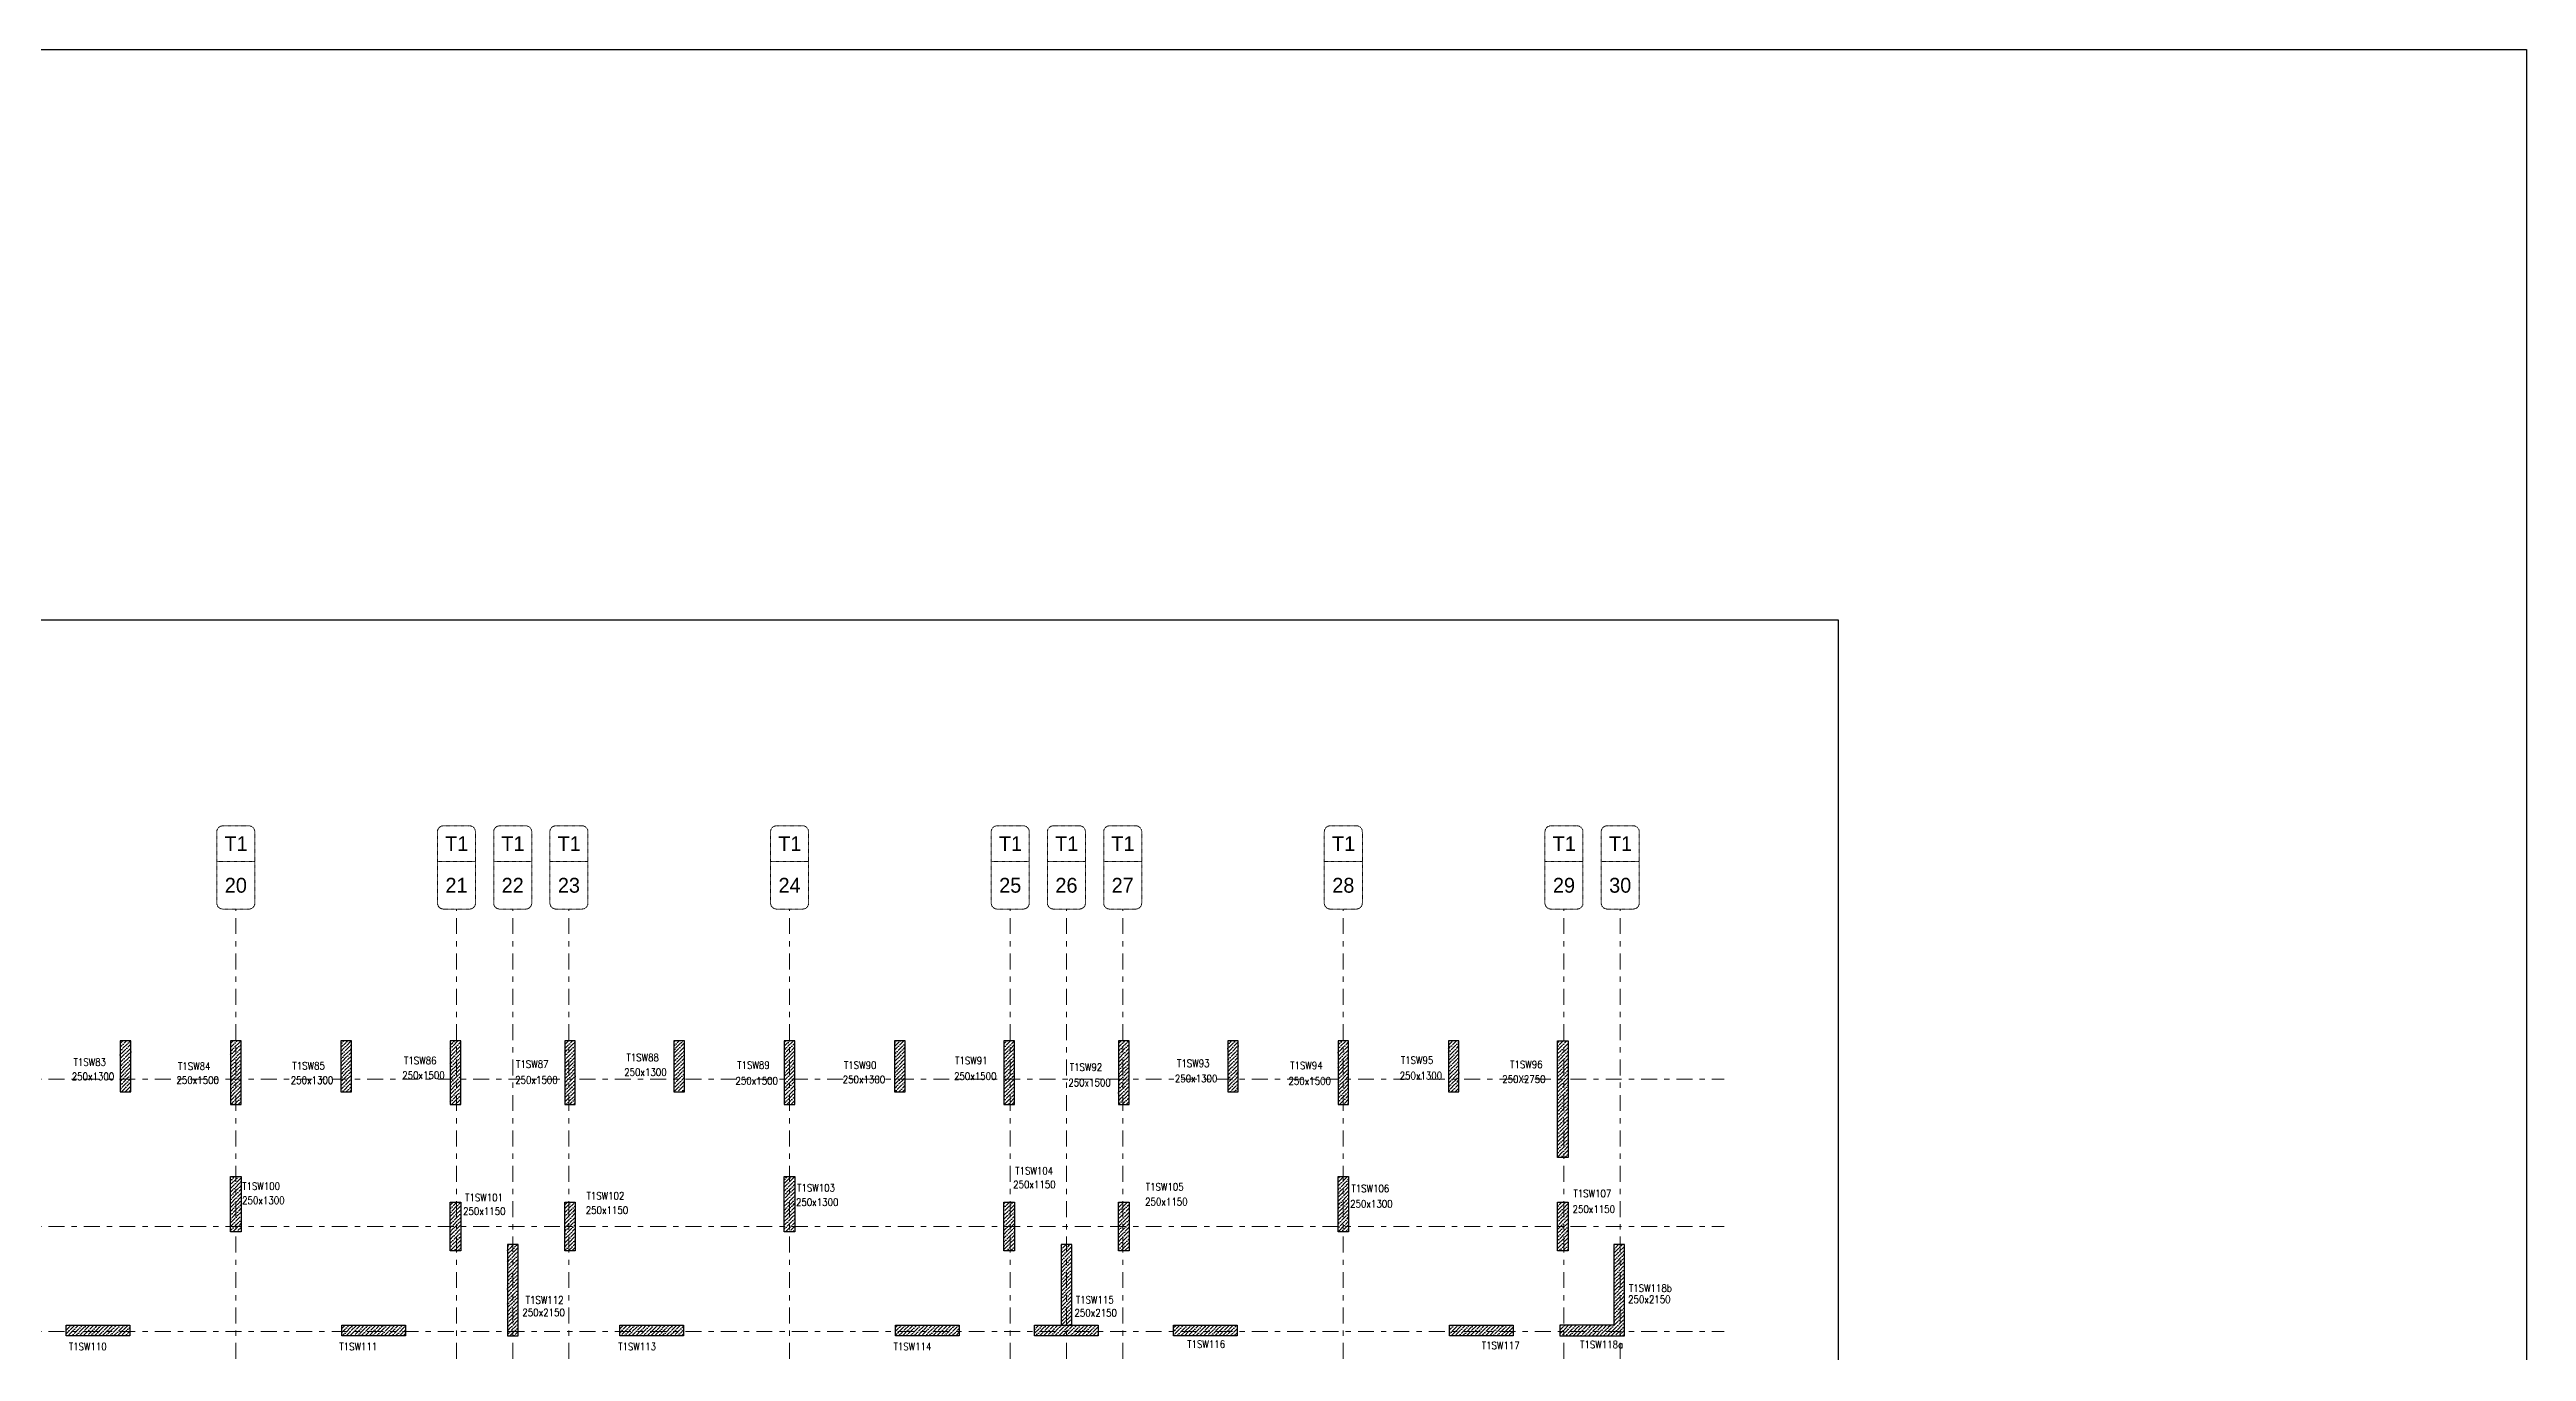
# Model space of a CAD drawing. Header units: millimetres. Extents: x 1078357 to 1340092, y -4684019 to -4550360.
# Drawn here: x 1281719 to 1340092, y -4581029 to -4550360 of the extents above; entities that cross this region are included whole.
import ezdxf
from ezdxf.enums import TextEntityAlignment as Align

# ---------------------------------------------------------------- set-up
doc = ezdxf.new("R2010")
doc.units = ezdxf.units.MM
doc.linetypes.add('CENTER', pattern=[2, 1.25, -0.25, 0.25, -0.25])
doc.linetypes.add('DGN STYLE 7', pattern=[8.34, 3.75, -1.67, 1.25, -1.67])
for name, color, linetype, lineweight in [('A-_ANOTGRID_E-', 8, 'DGN STYLE 7', 13), ('Boundary', 40, 'Continuous', 30), ('GRID LINE', 8, 'Continuous', 0), ('Grid-Column-boundary', 12, 'Continuous', 30), ('S-COL-IDEN', 30, 'Continuous', 25)]:
    doc.layers.add(name, color=color, linetype=linetype, lineweight=lineweight)
doc.layers.add('S-COL_STOP', color=12, linetype='Continuous')
doc.styles.add('ROMANS', font='romans.shx', dxfattribs={"width": 0.85})
doc.styles.get("Standard").update_dxf_attribs({"font": 'Adani Regular.ttf', "height": 500})
pattern_1 = [(45, (2236684.96, -9406181.02), (33.67596045, 123.4785217), [158.75, -31.75, 0, -31.75])]

# ---------------------------------------------------------------- blocks, each defined once
blk = doc.blocks.new('Tower grid nomenclature-ex')
at = {"layer": 'A-_ANOTGRID_E-'}
blk.add_lwpolyline([(-1250, -600), (1750, -600, 0.4142136), (2000, -350), (2000, 750, 0.4142136), (1750, 1000), (-1250, 1000, 0.4142136), (-1500, 750), (-1500, -350, 0.4142136)], format="xyb", close=True, dxfattribs=at)
blk.add_lwpolyline([(0, 1000), (0, -600)], dxfattribs=at)
at = {"layer": 'A-_ANOTGRID_E-', "flags": 8}
for p in [(-1235, 400), (1788, 400)]:
    blk.add_attdef('GRID', text='', height=625, dxfattribs=at).set_placement(p, align=Align.MIDDLE_CENTER)

msp = doc.modelspace()

# ---------------------------------------------------------------- hatches: boundary and pattern name
at = {"layer": 'S-COL_STOP', "lineweight": 25}
h = msp.add_hatch(dxfattribs=at)
h.set_pattern_fill('ANSI36', color=8, scale=20)
h.set_pattern_definition(pattern_1)
h.paths.add_polyline_path([(1283384.5, -4574911.6), (1283634.5, -4574911.6), (1283634.5, -4573711.6), (1283384.5, -4573711.6)])
h = msp.add_hatch(dxfattribs=at)
h.set_pattern_fill('ANSI36', color=8, scale=20)
h.set_pattern_definition(pattern_1)
h.paths.add_polyline_path([(1285984.5, -4575211.5), (1286234.5, -4575211.5), (1286234.5, -4573711.6), (1285984.5, -4573711.6)])
h = msp.add_hatch(dxfattribs=at)
h.set_pattern_fill('ANSI36', color=8, scale=20)
h.set_pattern_definition(pattern_1)
h.paths.add_polyline_path([(1288584.5, -4574911.6), (1288834.5, -4574911.6), (1288834.5, -4573711.6), (1288584.5, -4573711.6)])
h = msp.add_hatch(dxfattribs=at)
h.set_pattern_fill('ANSI36', color=8, scale=20)
h.set_pattern_definition(pattern_1)
h.paths.add_polyline_path([(1291159.5, -4575211.5), (1291409.5, -4575211.5), (1291409.5, -4573711.6), (1291159.5, -4573711.6)])
h = msp.add_hatch(dxfattribs=at)
h.set_pattern_fill('ANSI36', color=8, scale=20)
h.set_pattern_definition(pattern_1)
h.paths.add_polyline_path([(1293859.5, -4575211.5), (1294109.5, -4575211.5), (1294109.5, -4573711.6), (1293859.5, -4573711.6)])
h = msp.add_hatch(dxfattribs=at)
h.set_pattern_fill('ANSI36', color=8, scale=20)
h.set_pattern_definition(pattern_1)
h.paths.add_polyline_path([(1296434.5, -4574911.6), (1296684.5, -4574911.6), (1296684.5, -4573711.6), (1296434.5, -4573711.6)])
h = msp.add_hatch(dxfattribs=at)
h.set_pattern_fill('ANSI36', color=8, scale=20)
h.set_pattern_definition(pattern_1)
h.paths.add_polyline_path([(1299034.5, -4575211.5), (1299284.5, -4575211.5), (1299284.5, -4573711.6), (1299034.5, -4573711.6)])
h = msp.add_hatch(dxfattribs=at)
h.set_pattern_fill('ANSI36', color=8, scale=20)
h.set_pattern_definition(pattern_1)
h.paths.add_polyline_path([(1301634.5, -4574911.6), (1301884.5, -4574911.6), (1301884.5, -4573711.6), (1301634.5, -4573711.6)])
h = msp.add_hatch(dxfattribs=at)
h.set_pattern_fill('ANSI36', color=8, scale=20)
h.set_pattern_definition(pattern_1)
h.paths.add_polyline_path([(1304209.5, -4575211.5), (1304459.5, -4575211.5), (1304459.5, -4573711.6), (1304209.5, -4573711.6)])
h = msp.add_hatch(dxfattribs=at)
h.set_pattern_fill('ANSI36', color=8, scale=20)
h.set_pattern_definition(pattern_1)
h.paths.add_polyline_path([(1306909.5, -4575211.5), (1307159.5, -4575211.5), (1307159.5, -4573711.6), (1306909.5, -4573711.6)])
h = msp.add_hatch(dxfattribs=at)
h.set_pattern_fill('ANSI36', color=8, scale=20)
h.set_pattern_definition(pattern_1)
h.paths.add_polyline_path([(1309484.5, -4574911.6), (1309734.5, -4574911.6), (1309734.5, -4573711.6), (1309484.5, -4573711.6)])
h = msp.add_hatch(dxfattribs=at)
h.set_pattern_fill('ANSI36', color=8, scale=20)
h.set_pattern_definition(pattern_1)
h.paths.add_polyline_path([(1312084.5, -4575211.5), (1312334.5, -4575211.5), (1312334.5, -4573711.6), (1312084.5, -4573711.6)])
h = msp.add_hatch(dxfattribs=at)
h.set_pattern_fill('ANSI36', color=8, scale=20)
h.set_pattern_definition(pattern_1)
h.paths.add_polyline_path([(1314684.5, -4574911.6), (1314934.5, -4574911.6), (1314934.5, -4573711.6), (1314684.5, -4573711.6)])
h = msp.add_hatch(dxfattribs=at)
h.set_pattern_fill('ANSI36', color=8, scale=20)
h.set_pattern_definition(pattern_1)
h.paths.add_polyline_path([(1317259.5, -4573711.6), (1317509.5, -4573711.6), (1317509.5, -4576461.7), (1317259.5, -4576461.7)])
h = msp.add_hatch(dxfattribs=at)
h.set_pattern_fill('ANSI36', color=8, scale=20)
h.set_pattern_definition(pattern_1)
h.paths.add_polyline_path([(1285984.5, -4576911.5), (1286234.5, -4576911.5), (1286234.5, -4578211.5), (1285984.5, -4578211.5)])
h = msp.add_hatch(dxfattribs=at)
h.set_pattern_fill('ANSI36', color=8, scale=20)
h.set_pattern_definition(pattern_1)
h.paths.add_polyline_path([(1299034.5, -4576911.5), (1299284.5, -4576911.5), (1299284.5, -4578211.5), (1299034.5, -4578211.5)])
h = msp.add_hatch(dxfattribs=at)
h.set_pattern_fill('ANSI36', color=8, scale=20)
h.set_pattern_definition(pattern_1)
h.paths.add_polyline_path([(1312084.5, -4576911.5), (1312334.5, -4576911.5), (1312334.5, -4578211.5), (1312084.5, -4578211.5)])
h = msp.add_hatch(dxfattribs=at)
h.set_pattern_fill('ANSI36', color=8, scale=20)
h.set_pattern_definition(pattern_1)
h.paths.add_polyline_path([(1291159.5, -4577511.5), (1291409.5, -4577511.5), (1291409.5, -4578661.5), (1291159.5, -4578661.5)])
h = msp.add_hatch(dxfattribs=at)
h.set_pattern_fill('ANSI36', color=8, scale=20)
h.set_pattern_definition(pattern_1)
h.paths.add_polyline_path([(1293859.5, -4577511.5), (1294109.5, -4577511.5), (1294109.5, -4578661.5), (1293859.5, -4578661.5)])
h = msp.add_hatch(dxfattribs=at)
h.set_pattern_fill('ANSI36', color=8, scale=20)
h.set_pattern_definition(pattern_1)
h.paths.add_polyline_path([(1304209.5, -4577511.5), (1304459.5, -4577511.5), (1304459.5, -4578661.5), (1304209.5, -4578661.5)])
h = msp.add_hatch(dxfattribs=at)
h.set_pattern_fill('ANSI36', color=8, scale=20)
h.set_pattern_definition(pattern_1)
h.paths.add_polyline_path([(1306909.5, -4577511.5), (1307159.5, -4577511.5), (1307159.5, -4578661.5), (1306909.5, -4578661.5)])
h = msp.add_hatch(dxfattribs=at)
h.set_pattern_fill('ANSI36', color=8, scale=20)
h.set_pattern_definition(pattern_1)
h.paths.add_polyline_path([(1317259.5, -4577511.5), (1317509.5, -4577511.5), (1317509.5, -4578661.5), (1317259.5, -4578661.5)])
h = msp.add_hatch(dxfattribs=at)
h.set_pattern_fill('ANSI36', color=8, scale=20)
h.set_pattern_definition(pattern_1)
h.paths.add_polyline_path([(1292509.5, -4580661.6), (1292759.5, -4580661.6), (1292759.5, -4578511.6), (1292509.5, -4578511.6)])
at = {"layer": 'S-COL_STOP', "linetype": 'CENTER', "ltscale": 700}
h = msp.add_hatch(dxfattribs=at)
h.set_pattern_fill('ANSI36', color=8, scale=20)
h.set_pattern_definition(pattern_1)
h.paths.add_polyline_path([(1305559.5, -4580411.6), (1305809.5, -4580411.6), (1305809.5, -4578511.6), (1305559.5, -4578511.6)])
at = {"layer": 'S-COL_STOP', "lineweight": 25}
h = msp.add_hatch(dxfattribs=at)
h.set_pattern_fill('ANSI36', color=8, scale=20)
h.set_pattern_definition(pattern_1)
h.paths.add_polyline_path([(1318584.5, -4580411.6), (1317309.5, -4580411.6), (1317309.5, -4580661.6), (1318834.5, -4580661.6), (1318834.5, -4578511.6), (1318584.5, -4578511.6)])
h = msp.add_hatch(dxfattribs=at)
h.set_pattern_fill('ANSI36', color=8, scale=20)
h.set_pattern_definition(pattern_1)
h.paths.add_polyline_path([(1282109.5, -4580411.5), (1283609.5, -4580411.5), (1283609.5, -4580661.5), (1282109.5, -4580661.5)])
h = msp.add_hatch(dxfattribs=at)
h.set_pattern_fill('ANSI36', color=8, scale=20)
h.set_pattern_definition(pattern_1)
h.paths.add_polyline_path([(1288609.5, -4580411.5), (1290109.5, -4580411.5), (1290109.5, -4580661.5), (1288609.5, -4580661.5)])
h = msp.add_hatch(dxfattribs=at)
h.set_pattern_fill('ANSI36', color=8, scale=20)
h.set_pattern_definition(pattern_1)
h.paths.add_polyline_path([(1295159.5, -4580411.5), (1296659.5, -4580411.5), (1296659.5, -4580661.5), (1295159.5, -4580661.5)])
h = msp.add_hatch(dxfattribs=at)
h.set_pattern_fill('ANSI36', color=8, scale=20)
h.set_pattern_definition(pattern_1)
h.paths.add_polyline_path([(1301659.5, -4580411.5), (1303159.5, -4580411.5), (1303159.5, -4580661.5), (1301659.5, -4580661.5)])
at = {"layer": 'S-COL_STOP', "linetype": 'CENTER', "ltscale": 700}
h = msp.add_hatch(dxfattribs=at)
h.set_pattern_fill('ANSI36', color=8, scale=20)
h.set_pattern_definition(pattern_1)
h.paths.add_polyline_path([(1304934.5, -4580411.6), (1306434.5, -4580411.6), (1306434.5, -4580661.6), (1304934.5, -4580661.6)])
at = {"layer": 'S-COL_STOP', "lineweight": 25}
h = msp.add_hatch(dxfattribs=at)
h.set_pattern_fill('ANSI36', color=8, scale=20)
h.set_pattern_definition(pattern_1)
h.paths.add_polyline_path([(1308209.5, -4580411.5), (1309709.5, -4580411.5), (1309709.5, -4580661.5), (1308209.5, -4580661.5)])
h = msp.add_hatch(dxfattribs=at)
h.set_pattern_fill('ANSI36', color=8, scale=20)
h.set_pattern_definition(pattern_1)
h.paths.add_polyline_path([(1314709.5, -4580411.5), (1316209.5, -4580411.5), (1316209.5, -4580661.5), (1314709.5, -4580661.5)])

# ---------------------------------------------------------------- linework, layer by layer
at = {"layer": 'Boundary', "ltscale": 700, "elevation": 0}
msp.add_lwpolyline([(1097224.7, -4550360.4), (1340091.7, -4550360.4), (1340091.7, -4684019.2), (1097224.7, -4684019.2)], close=True, dxfattribs=at)
at = {"layer": 'GRID LINE', "linetype": 'DGN STYLE 7', "ltscale": 100, "elevation": 0}
for points in [[(1286109.5, -4592877.9), (1286109.5, -4570607)], [(1291309.5, -4592877.9), (1291309.5, -4570607)], [(1292634.5, -4592877.9), (1292634.5, -4570607)], [(1293959.5, -4592877.9), (1293959.5, -4570607)], [(1299159.5, -4592877.9), (1299159.5, -4570607)], [(1304359.5, -4592877.9), (1304359.5, -4570607)], [(1305684.5, -4592877.9), (1305684.5, -4570607)], [(1307009.5, -4592877.9), (1307009.5, -4570607)], [(1312209.5, -4592877.9), (1312209.5, -4570607)], [(1317409.5, -4592877.9), (1317409.5, -4570607)], [(1318734.5, -4592877.9), (1318734.5, -4570607)], [(1225819.3, -4574611.6), (1321182.7, -4574611.6)], [(1225819.3, -4578086.6), (1321182.7, -4578086.6)], [(1225819.3, -4580561.6), (1321182.7, -4580561.6)]]:
    msp.add_lwpolyline(points, dxfattribs=at)
at = {"layer": 'Grid-Column-boundary', "ltscale": 700, "elevation": 0}
msp.add_lwpolyline([(1222484.4, -4563794.5), (1323871.3, -4563794.5), (1323871.3, -4603717.1), (1222484.4, -4603717.1)], close=True, dxfattribs=at)
at = {"layer": 'S-COL_STOP', "lineweight": 25, "elevation": 0}
for points in [[(1283384.5, -4574911.6), (1283634.5, -4574911.6), (1283634.5, -4573711.6), (1283384.5, -4573711.6)], [(1285984.5, -4575211.5), (1286234.5, -4575211.5), (1286234.5, -4573711.6), (1285984.5, -4573711.6)], [(1288584.5, -4574911.6), (1288834.5, -4574911.6), (1288834.5, -4573711.6), (1288584.5, -4573711.6)], [(1291159.5, -4575211.5), (1291409.5, -4575211.5), (1291409.5, -4573711.6), (1291159.5, -4573711.6)], [(1293859.5, -4575211.5), (1294109.5, -4575211.5), (1294109.5, -4573711.6), (1293859.5, -4573711.6)], [(1296434.5, -4574911.6), (1296684.5, -4574911.6), (1296684.5, -4573711.6), (1296434.5, -4573711.6)], [(1299034.5, -4575211.5), (1299284.5, -4575211.5), (1299284.5, -4573711.6), (1299034.5, -4573711.6)], [(1301634.5, -4574911.6), (1301884.5, -4574911.6), (1301884.5, -4573711.6), (1301634.5, -4573711.6)], [(1304209.5, -4575211.5), (1304459.5, -4575211.5), (1304459.5, -4573711.6), (1304209.5, -4573711.6)], [(1306909.5, -4575211.5), (1307159.5, -4575211.5), (1307159.5, -4573711.6), (1306909.5, -4573711.6)], [(1309484.5, -4574911.6), (1309734.5, -4574911.6), (1309734.5, -4573711.6), (1309484.5, -4573711.6)], [(1312084.5, -4575211.5), (1312334.5, -4575211.5), (1312334.5, -4573711.6), (1312084.5, -4573711.6)], [(1314684.5, -4574911.6), (1314934.5, -4574911.6), (1314934.5, -4573711.6), (1314684.5, -4573711.6)], [(1285984.5, -4576911.5), (1286234.5, -4576911.5), (1286234.5, -4578211.5), (1285984.5, -4578211.5)], [(1299034.5, -4576911.5), (1299284.5, -4576911.5), (1299284.5, -4578211.5), (1299034.5, -4578211.5)], [(1312084.5, -4576911.5), (1312334.5, -4576911.5), (1312334.5, -4578211.5), (1312084.5, -4578211.5)], [(1291159.5, -4577511.5), (1291409.5, -4577511.5), (1291409.5, -4578661.5), (1291159.5, -4578661.5)], [(1293859.5, -4577511.5), (1294109.5, -4577511.5), (1294109.5, -4578661.5), (1293859.5, -4578661.5)], [(1304209.5, -4577511.5), (1304459.5, -4577511.5), (1304459.5, -4578661.5), (1304209.5, -4578661.5)], [(1306909.5, -4577511.5), (1307159.5, -4577511.5), (1307159.5, -4578661.5), (1306909.5, -4578661.5)], [(1317259.5, -4577511.5), (1317509.5, -4577511.5), (1317509.5, -4578661.5), (1317259.5, -4578661.5)], [(1292509.5, -4580661.6), (1292759.5, -4580661.6), (1292759.5, -4578511.6), (1292509.5, -4578511.6)], [(1305559.5, -4580411.6), (1305809.5, -4580411.6), (1305809.5, -4578511.6), (1305559.5, -4578511.6)], [(1282109.5, -4580411.5), (1283609.5, -4580411.5), (1283609.5, -4580661.5), (1282109.5, -4580661.5)], [(1288609.5, -4580411.5), (1290109.5, -4580411.5), (1290109.5, -4580661.5), (1288609.5, -4580661.5)], [(1295159.5, -4580411.5), (1296659.5, -4580411.5), (1296659.5, -4580661.5), (1295159.5, -4580661.5)], [(1301659.5, -4580411.5), (1303159.5, -4580411.5), (1303159.5, -4580661.5), (1301659.5, -4580661.5)], [(1304934.5, -4580411.6), (1306434.5, -4580411.6), (1306434.5, -4580661.6), (1304934.5, -4580661.6)], [(1308209.5, -4580411.5), (1309709.5, -4580411.5), (1309709.5, -4580661.5), (1308209.5, -4580661.5)], [(1314709.5, -4580411.5), (1316209.5, -4580411.5), (1316209.5, -4580661.5), (1314709.5, -4580661.5)]]:
    msp.add_lwpolyline(points, close=True, dxfattribs=at)
at = {"layer": 'S-COL_STOP', "lineweight": 25, "extrusion": (-1.00316e-06, 2.11765e-11, 1), "elevation": -1.3}
msp.add_lwpolyline([(1317259.5, -4573711.6), (1317509.5, -4573711.6), (1317509.5, -4576461.7), (1317259.5, -4576461.7)], close=True, dxfattribs=at)
at = {"layer": 'S-COL_STOP', "lineweight": 25, "extrusion": (-1.00316e-06, 1.91639e-11, 1), "elevation": -1.3}
msp.add_lwpolyline([(1318534.5, -4580411.6), (1317309.5, -4580411.6), (1317309.5, -4580661.6), (1318834.5, -4580661.6), (1318834.5, -4578511.6), (1318584.5, -4578511.6), (1318584.5, -4580411.6)], close=True, dxfattribs=at)

# ---------------------------------------------------------------- block references
at = {"layer": 'GRID LINE'}
ref = msp.add_blockref('Tower grid nomenclature-ex', (1285997.5, -4569487, 0), dxfattribs=dict(at, xscale=0.56, yscale=0.56, zscale=0.56, rotation=270))
ref.add_attrib('GRID', '20', dxfattribs={"layer": 'A-_ANOTGRID_E-', "height": 350}).set_placement((1286109.5, -4570047, 0), align=Align.MIDDLE_CENTER)
ref.add_attrib('GRID', 'T1', dxfattribs={"layer": 'A-_ANOTGRID_E-', "height": 350}).set_placement((1286115.4, -4569067, 0), align=Align.MIDDLE_CENTER)
ref = msp.add_blockref('Tower grid nomenclature-ex', (1291197.5, -4569487, 0), dxfattribs=dict(at, xscale=0.56, yscale=0.56, zscale=0.56, rotation=270))
ref.add_attrib('GRID', '21', dxfattribs={"layer": 'A-_ANOTGRID_E-', "height": 350}).set_placement((1291309.5, -4570047, 0), align=Align.MIDDLE_CENTER)
ref.add_attrib('GRID', 'T1', dxfattribs={"layer": 'A-_ANOTGRID_E-', "height": 350}).set_placement((1291315.4, -4569067, 0), align=Align.MIDDLE_CENTER)
ref = msp.add_blockref('Tower grid nomenclature-ex', (1292522.5, -4569487, 0), dxfattribs=dict(at, xscale=0.56, yscale=0.56, zscale=0.56, rotation=270))
ref.add_attrib('GRID', '22', dxfattribs={"layer": 'A-_ANOTGRID_E-', "height": 350}).set_placement((1292634.5, -4570047, 0), align=Align.MIDDLE_CENTER)
ref.add_attrib('GRID', 'T1', dxfattribs={"layer": 'A-_ANOTGRID_E-', "height": 350}).set_placement((1292640.4, -4569067, 0), align=Align.MIDDLE_CENTER)
ref = msp.add_blockref('Tower grid nomenclature-ex', (1293847.5, -4569487, 0), dxfattribs=dict(at, xscale=0.56, yscale=0.56, zscale=0.56, rotation=270))
ref.add_attrib('GRID', '23', dxfattribs={"layer": 'A-_ANOTGRID_E-', "height": 350}).set_placement((1293959.5, -4570047, 0), align=Align.MIDDLE_CENTER)
ref.add_attrib('GRID', 'T1', dxfattribs={"layer": 'A-_ANOTGRID_E-', "height": 350}).set_placement((1293965.4, -4569067, 0), align=Align.MIDDLE_CENTER)
ref = msp.add_blockref('Tower grid nomenclature-ex', (1299047.5, -4569487, 0), dxfattribs=dict(at, xscale=0.56, yscale=0.56, zscale=0.56, rotation=270))
ref.add_attrib('GRID', '24', dxfattribs={"layer": 'A-_ANOTGRID_E-', "height": 350}).set_placement((1299159.5, -4570047, 0), align=Align.MIDDLE_CENTER)
ref.add_attrib('GRID', 'T1', dxfattribs={"layer": 'A-_ANOTGRID_E-', "height": 350}).set_placement((1299165.4, -4569067, 0), align=Align.MIDDLE_CENTER)
ref = msp.add_blockref('Tower grid nomenclature-ex', (1304247.5, -4569487, 0), dxfattribs=dict(at, xscale=0.56, yscale=0.56, zscale=0.56, rotation=270))
ref.add_attrib('GRID', '25', dxfattribs={"layer": 'A-_ANOTGRID_E-', "height": 350}).set_placement((1304359.5, -4570047, 0), align=Align.MIDDLE_CENTER)
ref.add_attrib('GRID', 'T1', dxfattribs={"layer": 'A-_ANOTGRID_E-', "height": 350}).set_placement((1304365.4, -4569067, 0), align=Align.MIDDLE_CENTER)
ref = msp.add_blockref('Tower grid nomenclature-ex', (1305572.5, -4569487, 0), dxfattribs=dict(at, xscale=0.56, yscale=0.56, zscale=0.56, rotation=270))
ref.add_attrib('GRID', '26', dxfattribs={"layer": 'A-_ANOTGRID_E-', "height": 350}).set_placement((1305684.5, -4570047, 0), align=Align.MIDDLE_CENTER)
ref.add_attrib('GRID', 'T1', dxfattribs={"layer": 'A-_ANOTGRID_E-', "height": 350}).set_placement((1305690.4, -4569067, 0), align=Align.MIDDLE_CENTER)
ref = msp.add_blockref('Tower grid nomenclature-ex', (1306897.5, -4569487, 0), dxfattribs=dict(at, xscale=0.56, yscale=0.56, zscale=0.56, rotation=270))
ref.add_attrib('GRID', '27', dxfattribs={"layer": 'A-_ANOTGRID_E-', "height": 350}).set_placement((1307009.5, -4570047, 0), align=Align.MIDDLE_CENTER)
ref.add_attrib('GRID', 'T1', dxfattribs={"layer": 'A-_ANOTGRID_E-', "height": 350}).set_placement((1307015.4, -4569067, 0), align=Align.MIDDLE_CENTER)
ref = msp.add_blockref('Tower grid nomenclature-ex', (1312097.5, -4569487, 0), dxfattribs=dict(at, xscale=0.56, yscale=0.56, zscale=0.56, rotation=270))
ref.add_attrib('GRID', '28', dxfattribs={"layer": 'A-_ANOTGRID_E-', "height": 350}).set_placement((1312209.5, -4570047, 0), align=Align.MIDDLE_CENTER)
ref.add_attrib('GRID', 'T1', dxfattribs={"layer": 'A-_ANOTGRID_E-', "height": 350}).set_placement((1312215.4, -4569067, 0), align=Align.MIDDLE_CENTER)
ref = msp.add_blockref('Tower grid nomenclature-ex', (1317297.5, -4569487, 0), dxfattribs=dict(at, xscale=0.56, yscale=0.56, zscale=0.56, rotation=270))
ref.add_attrib('GRID', '29', dxfattribs={"layer": 'A-_ANOTGRID_E-', "height": 350}).set_placement((1317409.5, -4570047, 0), align=Align.MIDDLE_CENTER)
ref.add_attrib('GRID', 'T1', dxfattribs={"layer": 'A-_ANOTGRID_E-', "height": 350}).set_placement((1317415.4, -4569067, 0), align=Align.MIDDLE_CENTER)
ref = msp.add_blockref('Tower grid nomenclature-ex', (1318622.5, -4569487, 0), dxfattribs=dict(at, xscale=0.56, yscale=0.56, zscale=0.56, rotation=270))
ref.add_attrib('GRID', '30', dxfattribs={"layer": 'A-_ANOTGRID_E-', "height": 350}).set_placement((1318734.5, -4570047, 0), align=Align.MIDDLE_CENTER)
ref.add_attrib('GRID', 'T1', dxfattribs={"layer": 'A-_ANOTGRID_E-', "height": 350}).set_placement((1318740.4, -4569067, 0), align=Align.MIDDLE_CENTER)

# ---------------------------------------------------------------- texts
at = {"layer": 'S-COL-IDEN', "linetype": 'Continuous', "style": 'ROMANS', "width": 0.85}
for s, p in [('T1SW88', (1295314.5, -4574191.9, -320.4)), ('250x1300', (1282242.3, -4574636.5, -320.4)), ('T1SW83', (1282285.7, -4574299.1, -320.4)), ('250x1500', (1284710.6, -4574724.9, -320.4)), ('T1SW84', (1284747.3, -4574397.5, -320.4)), ('250x1300', (1287405.2, -4574728.7, -320.4)), ('T1SW85', (1287441.9, -4574387.5, -320.4)), ('250x1500', (1290031.6, -4574610.5, -320.4)), ('T1SW86', (1290073.8, -4574264.7, -320.4)), ('250x1500', (1292693.3, -4574721.5, -320.4)), ('T1SW87', (1292713.4, -4574347.4, -320.4)), ('250x1300', (1295262, -4574537.7, -320.4)), ('250x1500', (1297885.1, -4574738.9, -320.4)), ('T1SW89', (1297926.5, -4574370.1, -320.4)), ('250x1300', (1300411.7, -4574707.8, -270.4)), ('T1SW90', (1300441.3, -4574372.4, -270.4)), ('250x1500', (1303034.6, -4574632.5, -320.4)), ('T1SW91', (1303061.3, -4574265.1, -320.4)), ('250x1500', (1305728.3, -4574783.7, -320.4)), ('T1SW92', (1305762.1, -4574419.2, -320.4)), ('250x1300', (1308240, -4574685.5, -320.4)), ('T1SW93', (1308290.4, -4574329.3, -320.4)), ('250x1500', (1310917, -4574745.2, -320.4)), ('T1SW94', (1310957.1, -4574377.8, -320.4)), ('250x1300', (1313536.7, -4574619.6, -320.4)), ('T1SW95', (1313566.4, -4574257.2, -320.4)), ('250X2750', (1315954.4, -4574702.5, -320.4)), ('T1SW96', (1316140.4, -4574354.3, -320.4)), ('T1SW104', (1304478.3, -4576860.6, -320.4)), ('T1SW100', (1286259.6, -4577220.3, -320.4)), ('250x1300', (1286258.4, -4577557.1, -320.4)), ('T1SW101', (1291513.8, -4577491.9, -320.4)), ('T1SW102', (1294373.8, -4577448.6, -320.4)), ('250x1300', (1299309.6, -4577601.5, -320.4)), ('T1SW103', (1299338, -4577261.9, -320.4)), ('250x1150', (1304429.1, -4577181.4, -320.4)), ('250x1150', (1307539.1, -4577588, -320.4)), ('T1SW105', (1307554.9, -4577240.5, -320.4)), ('250x1300', (1312370.9, -4577638.8, -320.4)), ('T1SW106', (1312400, -4577278.1, -320.4)), ('T1SW107', (1317632.3, -4577395.1, -320.4)), ('250x1150', (1291464.7, -4577812.7, -320.4)), ('250x1150', (1294355.9, -4577788.2, -320.4)), ('250x1150', (1317612.2, -4577763.7, -320.4)), ('T1SW112', (1292940.8, -4579904, -320.4)), ('T1SW115', (1305906, -4579900, -320.4)), ('250x2150', (1318920.8, -4579888.3, -320.4)), ('T1SW118b', (1318941, -4579624.3, -320.4)), ('250x2150', (1292862.4, -4580198.5, -320.4)), ('250x2150', (1305873.5, -4580207.5, -320.4)), ('T1SW110', (1282174.6, -4581002.3, -320.4)), ('T1SW111', (1288548.7, -4581002.3, -320.4)), ('T1SW113', (1295120.4, -4581002.3, -320.4)), ('T1SW114', (1301610, -4581002.3, -320.4)), ('T1SW116', (1308531, -4580944.7, -320.4)), ('T1SW117', (1315472.2, -4580974.4, -320.4)), ('T1SW118a', (1317790.8, -4580955.5, -320.4))]:
    msp.add_text(s, height=175, dxfattribs=at).set_placement(p)

doc.saveas('drawing.dxf')
